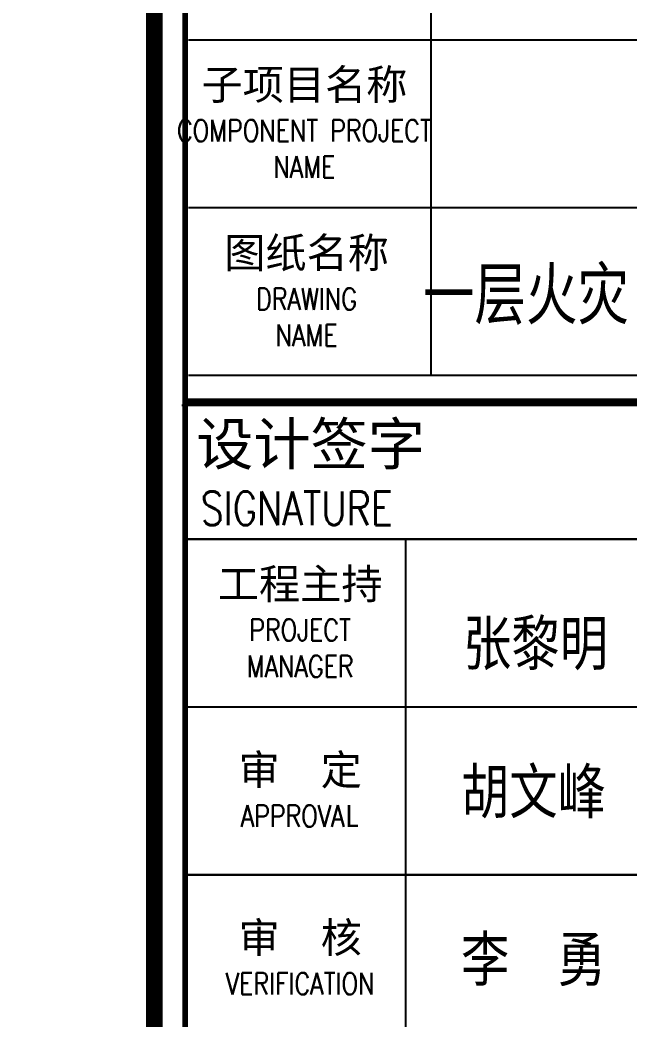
# Model space of a CAD drawing. Extents: x 815029915 to 815825525, y 579155098 to 579748855.
# Drawn here: x 815692066 to 815695698, y 579538788 to 579544750 of the extents above; entities that cross this region are included whole.
import ezdxf

# ---------------------------------------------------------------- set-up
doc = ezdxf.new("R2010")
doc.units = 0
doc.header["$LTSCALE"] = 100
doc.header["$MEASUREMENT"] = 0
for name, color, linetype in [('AXIS', 3, 'Continuous'), ('PUB_TITLE', 4, 'Continuous'), ('TK', 7, 'Continuous'), ('zm', 1, 'Continuous')]:
    doc.layers.add(name, color=color, linetype=linetype)
doc.styles.add('_TCH_DIM_T3', font='SIMPLEX', dxfattribs={"width": 0.705882, "bigfont": 'GBCBIG'})
doc.styles.add('CCIAD-图框(标题项)', font='')
doc.styles.add('CCIAD-图框(版权说明)', font='txt.shx', dxfattribs={"width": 0.7, "bigfont": 'gbcbig.shx'})
doc.styles.add('图签各称', font='')
doc.styles.add('基本字体', font='simplex.shx', dxfattribs={"height": 180, "bigfont": 'hztxt.shx'})
doc.styles.get('CCIAD-图框(标题项)').set_extended_font_data('SimHei')
doc.styles.get('图签各称').set_extended_font_data('SimSun')
doc.dimstyles.new('_TCH_ARCH-100', dxfattribs={"dimscale": 100, "dimtxt": 2.975, "dimasz": 1, "dimexe": 2.5, "dimexo": 3, "dimgap": 1, "dimtad": 1, "dimdec": 0, "dimzin": 0, "dimdsep": 46, "dimtxsty": '_TCH_DIM_T3', "dimblk": 'ARCHTICK', "dimcen": 0.09, "dimclrt": 7, "dimazin": 2, "dimtfac": 1, "dimtdec": 0, "dimtix": 1, "dimtmove": 2, "dimatfit": 3, "dimfxl": 0, "dimtolj": 1, "dimtzin": 0, "dimarcsym": 0})

# ---------------------------------------------------------------- blocks, each defined once
blk = doc.blocks.new('CCIAD-TK-A0-图签')
at = {"layer": 'TK'}
for p, q in [((1140.77, 185.398), (1140.77, 131.398)), ((1126.317, 151.398), (1177.387, 151.398)), ((1126.317, 151.398), (1177.387, 151.398)), ((1126.317, 141.398), (1177.387, 141.398)), ((1126.317, 141.398), (1177.387, 141.398)), ((1126.317, 131.398), (1177.387, 131.398)), ((1177.187, 129.628), (1126.117, 129.628)), ((1126.117, 121.628), (1177.187, 121.628)), ((1126.117, 121.628), (1177.187, 121.628)), ((1126.117, 121.628), (1177.187, 121.628)), ((1177.187, 121.628), (1126.117, 121.628)), ((1139.265, 121.628), (1139.265, 51.628)), ((1126.117, 111.628), (1177.187, 111.628)), ((1126.117, 111.628), (1177.187, 111.628)), ((1177.187, 101.628), (1126.117, 101.628)), ((1126.117, 101.628), (1177.187, 101.628)), ((1126.117, 101.628), (1177.187, 101.628))]:
    blk.add_line(p, q, dxfattribs=at)
at = {"layer": 'TK', "color": 0}
for p, q in [((1125.917, 129.628), (1177.187, 129.628)), ((1126.117, 129.855), (1177.387, 129.855))]:
    blk.add_line(p, q, dxfattribs=at)
at = {"layer": 'TK'}
for points, const_width in [([(1124.286, 10.457), (1124.286, 831)], 1), ([(1126.117, 129.855), (1177.387, 129.855)], 0.347)]:
    blk.add_lwpolyline(points, dxfattribs=dict(at, const_width=const_width))
at = {"layer": 'TK', "const_width": 0.347}
blk.add_lwpolyline([(1126.117, 185.398), (1177.387, 185.398), (1177.387, 13.253), (1126.117, 13.253)], close=True, dxfattribs=at)
at = {"layer": 'TK', "style": 'CCIAD-图框(标题项)'}
blk.add_text('设计签字', height=2.5, dxfattribs=at).set_placement((1126.777, 126.056))
at = {"layer": 'TK', "style": 'CCIAD-图框(版权说明)', "width": 0.8}
blk.add_text('SIGNATURE', height=2, dxfattribs=at).set_placement((1127.042, 122.468))
at = {"layer": 'TK', "char_height": 1.8, "attachment_point": 5, "style": '基本字体'}
for s, insert, width in [('{\\fSimHei|b0|i0|c134|p49;子项目名称\\W0.8;\\P\\Fsimplex,hztxt|c134;\\H0.7222x;COMPONENT PROJECT NAME\\H1.385x; }', (1133.234, 146.398), 15.60938), ('{\\fSimHei|b0|i0|c134|p49;图纸名称\\W0.8;\\P\\Fsimplex,hztxt|c134;\\H0.7222x;DRAWING \\PNAME }', (1133.359, 136.368), 11.6), ('{\\fSimHei|b0|i0|c134|p49;工程主持\\fSimSun|b0|i0|c134|p2;\\W0.8;\\P\\Fsimplex,hztxt|c134;\\H0.7225x;PROJECT MANAGER\\fKaiTi_GB2312|b0|i0|c134|p49; }', (1132.976, 116.628), 11.6), ('{\\fSimHei|b0|i0|c134|p49;审  定\\H1.167x;\\W0.8;\\P\\Fsimplex,hztxt|c134;\\H0.6189x;APPROVA\\fKaiTi_GB2312|b0|i0|c134|p49;\\W1;L }', (1132.976, 106.628), 11.6), ('{\\fSimHei|b0|i0|c134|p49;审  核\\fKaiTi_GB2312|b0|i0|c134|p49;\\H1.167x;\\W0.8;\\P\\Fsimplex,hztxt|c134;\\H0.619x;VERIFICATION\\H1.3843x; }', (1132.976, 96.628), 11.6)]:
    blk.add_mtext(s, dxfattribs=dict(at, insert=insert, width=width))
blk = doc.blocks.new('_ArchTick')
at = {"color": 0, "linetype": 'ByBlock', "const_width": 0.4}
blk.add_lwpolyline([(-0.5, -0.5), (0.5, 0.5)], dxfattribs=at)
blk = doc.blocks.new('*D488')
at = {"layer": 'AXIS', "color": 0, "lineweight": -2, "transparency": 16777216}
for p, q in [((815691995.4, 579556513.2), (815694293.5, 579554215.1)), ((815679196.8, 579539471.9), (815694116.8, 579554391.8)), ((815677075.5, 579541593.2), (815679373.6, 579539295.1))]:
    blk.add_line(p, q, dxfattribs=at)
at = {"layer": 'Defpoints', "color": 0, "transparency": 16777216}
for p in [(815691783.3, 579556725.3), (815694116.8, 579554391.8), (815676863.4, 579541805.3)]:
    blk.add_point(p, dxfattribs=at)
at = {"layer": 'AXIS', "color": 0, "lineweight": -2, "transparency": 16777216, "xscale": 100, "yscale": 100, "zscale": 100}
for p, rotation in [((815694116.8, 579554391.8), 44.99999999977111), ((815679196.8, 579539471.9), 224.9999999997711)]:
    blk.add_blockref('_ArchTick', p, dxfattribs=dict(at, rotation=rotation))
at = {"layer": 'AXIS', "color": 7, "transparency": 16777216, "insert": (815686480.9, 579547107.8), "char_height": 297.5, "attachment_point": 5, "rotation": 45, "style": '_TCH_DIM_T3'}
blk.add_mtext('\\A1;21100', dxfattribs=at)

msp = doc.modelspace()

# ---------------------------------------------------------------- block references
at = {"layer": 'TK', "xscale": 100, "yscale": 100, "zscale": 100}
msp.add_blockref('CCIAD-TK-A0-图签', (815580438.8, 579529491.6), dxfattribs=at)

# ---------------------------------------------------------------- texts
at = {"layer": 'PUB_TITLE', "style": 'CCIAD-图框(标题项)', "width": 0.8}
for s, p in [('张黎明', (815694708.5, 579540903.6)), ('胡文峰', (815694696, 579540019.5)), ('李  勇', (815694696, 579539019.5))]:
    msp.add_text(s, height=264, dxfattribs=at).set_placement(p)
at = {"layer": 'zm', "color": 1, "style": '图签各称', "width": 0.75}
msp.add_text('一层火灾自动报警平面图', height=300, dxfattribs=at).set_placement((815694469.1, 579542968.3))

# ---------------------------------------------------------------- dimensions: what is measured, and where the dimension line sits
at = {"layer": 'AXIS'}
dim = msp.add_aligned_dim(p1=(815676863.4, 579541805.3), p2=(815691783.3, 579556725.3), distance=-3300, dimstyle='_TCH_ARCH-100', dxfattribs=at)
dim.commit()
dim.dimension.update_dxf_attribs({"geometry": '*D488', "text_midpoint": (815686480.9, 579547107.8)})

doc.saveas('drawing.dxf')
